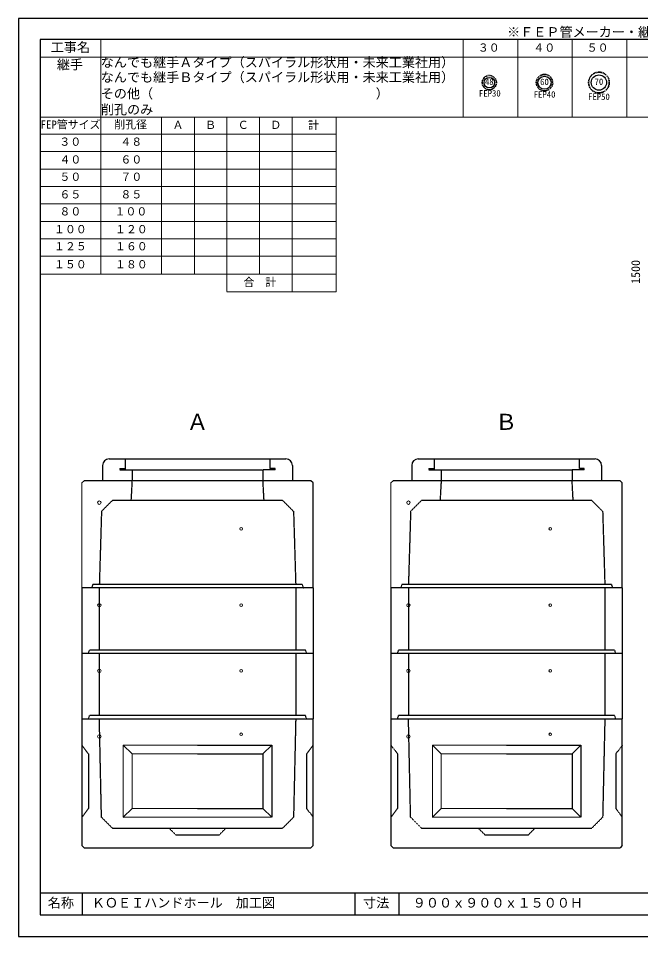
# Model space of a CAD drawing. Units: millimetres, scale not verified. Extents: x -297 to 298, y -210 to 210.
# Drawn here: x -297 to -11.8, y -210 to 210.5 of the extents above; entities that cross this region are included whole.
import ezdxf
from ezdxf.enums import TextEntityAlignment as Align

# ---------------------------------------------------------------- set-up
doc = ezdxf.new("R2010")
doc.units = ezdxf.units.MM
doc.linetypes.add('USER1', pattern=[12.95, 6.35, -3.175, 0.25, -3.175])
doc.linetypes.add('USER2', pattern=[4.7625, 3.175, -1.5875])
doc.layers.add('0-0', color=7, linetype='Continuous')
for name, color, linetype, lineweight in [('0-1_0', 9, 'Continuous', 25), ('0-2_dims', 7, 'Continuous', 18), ('0-3_pen1実線', 4, 'Continuous', 13), ('0-4_pen2実線', 3, 'Continuous', 13), ('0-5_pen3実線', 7, 'Continuous', 25), ('0-6_pen4実線', 7, 'Continuous', 25), ('0-7_pen2破線', 3, 'USER2', 25), ('0-8_鉄筋', 7, 'Continuous', 25), ('0-9_draw', 7, 'Continuous', 13)]:
    doc.layers.add(name, color=color, linetype=linetype, lineweight=lineweight)
doc.styles.add('ＭＳ ゴシック', font='')
doc.styles.get('ＭＳ ゴシック').set_extended_font_data('MS Gothic')

# ---------------------------------------------------------------- blocks, each defined once
blk = doc.blocks.new('部分図 1')
at = {"layer": '0-1_0'}
blk.add_lwpolyline([(0, 0), (11898, 0), (11898, 8410), (0, 8410)], close=True, dxfattribs=at)
at = {"layer": '0-2_dims'}
for p, q in [((755, 6066.2), (755, 8214.9)), ((4076.1, 7506.2), (4076.1, 8214.9)), ((4076.1, 7506.2), (4076.1, 8214.9)), ((4578.1, 7506.2), (4578.1, 8214.9)), ((5077.1, 7506.2), (5077.1, 8214.9)), ((5577.1, 7506.2), (5577.1, 8214.9)), ((200, 8055.2), (4076.1, 8055.2)), ((4076.1, 8055), (8075.1, 8055)), ((200, 7506.2), (4076.1, 7506.2)), ((1313, 6066.2), (1313, 7506.6)), ((1313, 6066.2), (1313, 7506.2)), ((1613, 6066.2), (1613, 7506.2)), ((1912, 5907.4), (1912, 7506.2)), ((2211, 6066.2), (2211, 7506.2)), ((2511, 5905.4), (2511, 7506.2)), ((8075.1, 7506.2), (4076.1, 7506.2)), ((200, 7348.4), (2913, 7348.4)), ((199.94, 7189.4), (2912.94, 7189.4)), ((199.94, 7027.6), (2912.94, 7027.6)), ((199.94, 6869.8), (2912.94, 6869.8)), ((199.94, 6710.8), (2912.94, 6710.8)), ((199.94, 6549.8), (2912.94, 6549.8)), ((199.94, 6389.8), (2912.94, 6389.8)), ((199.94, 6231), (2912.94, 6231)), ((2913, 6066.2), (2913, 5905.5)), ((1912, 5905.5), (2913, 5905.5))]:
    blk.add_line(p, q, dxfattribs=at)
blk.add_lwpolyline([(200, 6066.2), (2913, 6066.2), (2913, 7506.2), (200, 7506.2)], close=True, dxfattribs=at)
at = {"layer": '0-3_pen1実線'}
for p, q in [((2242.1, 4268.64), (2248.06, 4274.6)), ((5075.1, 4268.64), (5081.06, 4274.6))]:
    blk.add_line(p, q, dxfattribs=at)
at = {"layer": '0-4_pen2実線'}
for p, q in [((2354.1, 4286.6), (2354.1, 4274.6)), ((5187.1, 4286.6), (5187.1, 4274.6))]:
    blk.add_line(p, q, dxfattribs=at)
for centre, radius in [((741.97, 3975), 16), ((3574.97, 3975), 16), ((2041.97, 3735), 12), ((4874.97, 3735), 12), ((741.97, 3035.02), 16), ((2041.97, 3035.02), 12), ((3574.97, 3035.02), 16), ((4874.97, 3035.02), 12), ((741.97, 2434.02), 16), ((2041.97, 2434.02), 12), ((3574.97, 2434.02), 16), ((4874.97, 2434.02), 12), ((2042, 1853.3), 12), ((4875, 1853.3), 12), ((742, 1833.3), 16), ((3575, 1833.3), 16)]:
    blk.add_circle(centre, radius, dxfattribs=at)
at = {"layer": '0-5_pen3実線'}
for p, q in [((832.1, 4374.6), (2452.1, 4374.6)), ((3665.1, 4374.6), (5285.1, 4374.6)), ((772.1, 4314.6), (772.1, 4174.6)), ((2512.1, 4314.6), (2512.1, 4174.6)), ((3605.1, 4314.6), (3605.1, 4174.6)), ((5345.1, 4314.6), (5345.1, 4174.6)), ((2681.97, 4175), (601.97, 4175)), ((2701.97, 4155), (2681.97, 4175)), ((2701.97, 3195), (2701.97, 4155)), ((5514.97, 4175), (3434.97, 4175)), ((5534.97, 4155), (5514.97, 4175)), ((5534.97, 3195), (5534.97, 4155)), ((581.97, 3195.02), (581.97, 2595.02)), ((2701.97, 3195), (581.97, 3195)), ((2701.97, 3195.02), (2701.97, 2595.02)), ((3414.97, 3195.02), (3414.97, 2595.02)), ((5534.97, 3195), (3414.97, 3195)), ((5534.97, 3195.02), (5534.97, 2595.02)), ((581.97, 2595.02), (2701.97, 2595.02)), ((581.97, 2594.02), (581.97, 1994.02)), ((2701.97, 2594.02), (2701.97, 1994.02)), ((3414.97, 2595.02), (5534.97, 2595.02)), ((3414.97, 2594.02), (3414.97, 1994.02)), ((5534.97, 2594.02), (5534.97, 1994.02)), ((581.97, 1994.02), (2701.97, 1994.02)), ((2702, 833.3), (2702, 1993.3)), ((3414.97, 1994.02), (5534.97, 1994.02)), ((5535, 833.3), (5535, 1993.3)), ((2322, 1753.3), (2242, 1673.3)), ((5155, 1753.3), (5075, 1673.3)), ((962, 1093.3), (2317.45, 1097.85)), ((1642, 1173.3), (2242, 1173.3)), ((2242, 1173.3), (2322, 1093.3)), ((3795, 1093.3), (5150.45, 1097.85)), ((4475, 1173.3), (5075, 1173.3)), ((5075, 1173.3), (5155, 1093.3)), ((602, 813.3), (2682, 813.3)), ((2702, 833.3), (2682, 813.3)), ((3435, 813.3), (5515, 813.3)), ((5535, 833.3), (5515, 813.3)), ((586, 400), (586, 200)), ((3488, 400), (3488, 200))]:
    blk.add_line(p, q, dxfattribs=at)
for points in [[(582, 1993.3), (582, 833.3), (602, 813.3)], [(3415, 1993.3), (3415, 833.3), (3435, 813.3)], [(1642, 1753.3), (2322, 1753.3), (2322, 1093.3)], [(4475, 1753.3), (5155, 1753.3), (5155, 1093.3)], [(1642, 1673.3), (2242, 1673.3), (2242, 1173.3)], [(4475, 1673.3), (5075, 1673.3), (5075, 1173.3)]]:
    blk.add_lwpolyline(points, dxfattribs=at)
for centre, start, end in [((832.1, 4314.6), 90, 180), ((2452.1, 4314.6), 0, 90), ((3665.1, 4314.6), 90, 180), ((5285.1, 4314.6), 0, 90)]:
    blk.add_arc(centre, 60, start, end, dxfattribs=at)
at = {"layer": '0-6_pen4実線'}
for p, q in [((200, 400), (11709, 400)), ((3085.3, 400), (3085.3, 200))]:
    blk.add_line(p, q, dxfattribs=at)
blk.add_lwpolyline([(200, 200), (11709, 200), (11709, 8215), (200, 8215)], close=True, dxfattribs=at)
at = {"layer": '0-7_pen2破線'}
for p, q in [((978.1, 4374.6), (978.1, 4274.6)), ((2306.1, 4374.6), (2306.1, 4286.6)), ((3811.1, 4374.6), (3811.1, 4274.6)), ((5139.1, 4374.6), (5139.1, 4286.6)), ((930.1, 4286.6), (978.1, 4286.6)), ((930.1, 4286.6), (930.1, 4274.6)), ((930.1, 4274.6), (2242.1, 4274.6)), ((1042.1, 4274.6), (1042.1, 4174.6)), ((2354.1, 4274.6), (2242.1, 4274.6)), ((2242.1, 4274.6), (2242.1, 4174.6)), ((2354.1, 4286.6), (2306.1, 4286.6)), ((3763.1, 4286.6), (3811.1, 4286.6)), ((3763.1, 4286.6), (3763.1, 4274.6)), ((3763.1, 4274.6), (5075.1, 4274.6)), ((3875.1, 4274.6), (3875.1, 4174.6)), ((5187.1, 4274.6), (5075.1, 4274.6)), ((5075.1, 4274.6), (5075.1, 4174.6)), ((5187.1, 4286.6), (5139.1, 4286.6)), ((1041.97, 4175), (1031.97, 3995)), ((2251.97, 3995), (2241.97, 4175)), ((3874.97, 4175), (3864.97, 3995)), ((5084.97, 3995), (5074.97, 4175)), ((761.97, 3895), (861.97, 3995)), ((1641.97, 3995), (861.97, 3995)), ((2421.97, 3995), (1641.97, 3995)), ((2421.97, 3995), (2521.97, 3895)), ((3594.97, 3895), (3694.97, 3995)), ((4474.97, 3995), (3694.97, 3995)), ((5254.97, 3995), (4474.97, 3995)), ((5254.97, 3995), (5354.97, 3895)), ((761.97, 3895), (741.97, 3225)), ((2521.97, 3895), (2541.97, 3225)), ((3594.97, 3895), (3574.97, 3225)), ((5354.97, 3895), (5374.97, 3225)), ((681.97, 3225), (671.97, 3195)), ((1641.97, 3225), (681.97, 3225)), ((2601.97, 3225), (1641.97, 3225)), ((2601.97, 3225), (2611.97, 3195)), ((3514.97, 3225), (3504.97, 3195)), ((4474.97, 3225), (3514.97, 3225)), ((5434.97, 3225), (4474.97, 3225)), ((5434.97, 3225), (5444.97, 3195)), ((741.97, 3195.02), (741.97, 2625.02)), ((2541.97, 3195.02), (2541.97, 2625.02)), ((3574.97, 3195.02), (3574.97, 2625.02)), ((5374.97, 3195.02), (5374.97, 2625.02)), ((641.97, 2595.02), (651.97, 2625.02)), ((1641.97, 2625.02), (651.97, 2625.02)), ((2631.97, 2625.02), (1641.97, 2625.02)), ((2641.97, 2595.02), (2631.97, 2625.02)), ((3474.97, 2595.02), (3484.97, 2625.02)), ((4474.97, 2625.02), (3484.97, 2625.02)), ((5464.97, 2625.02), (4474.97, 2625.02)), ((5474.97, 2595.02), (5464.97, 2625.02)), ((741.97, 2594.02), (741.97, 2024.02)), ((2541.97, 2594.02), (2541.97, 2024.02)), ((3574.97, 2594.02), (3574.97, 2024.02)), ((5374.97, 2594.02), (5374.97, 2024.02)), ((641.97, 1994.02), (651.97, 2024.02)), ((1641.97, 2024.02), (651.97, 2024.02)), ((2631.97, 2024.02), (1641.97, 2024.02)), ((2641.97, 1994.02), (2631.97, 2024.02)), ((3474.97, 1994.02), (3484.97, 2024.02)), ((4474.97, 2024.02), (3484.97, 2024.02)), ((5464.97, 2024.02), (4474.97, 2024.02)), ((5474.97, 1994.02), (5464.97, 2024.02)), ((582, 1753.3), (642, 1673.3)), ((2702, 1753.3), (2642, 1673.3)), ((3415, 1753.3), (3475, 1673.3)), ((5535, 1753.3), (5475, 1673.3)), ((642, 1673.3), (642, 1173.3)), ((2642, 1673.3), (2642, 1173.3)), ((3475, 1673.3), (3475, 1173.3)), ((5475, 1673.3), (5475, 1173.3)), ((642, 1173.3), (582, 1093.3)), ((2642, 1173.3), (2702, 1093.3)), ((3475, 1173.3), (3415, 1093.3)), ((5475, 1173.3), (5535, 1093.3)), ((862, 993.3), (2422, 993.3)), ((1442, 933.3), (1382, 993.3)), ((3695, 993.3), (5255, 993.3)), ((4275, 933.3), (4215, 993.3))]:
    blk.add_line(p, q, dxfattribs=at)
for points in [[(862, 993.3), (762, 1093.3), (742.65, 1993.3)], [(2542, 1993.3), (2522, 1093.3), (2422, 993.3)], [(3695, 993.3), (3595, 1093.3), (3575.65, 1993.3)], [(5375, 1993.3), (5355, 1093.3), (5255, 993.3)], [(1442, 933.3), (1842, 933.3), (1902, 993.3)], [(4275, 933.3), (4675, 933.3), (4735, 993.3)]]:
    blk.add_lwpolyline(points, dxfattribs=at)
at = {"layer": '0-8_鉄筋', "color": 1, "linetype": 'USER1', "lineweight": 35}
for centre, radius in [((5321.2, 7822.4), 95), ((4316.2, 7821.4), 65), ((4822.2, 7821.3), 75)]:
    blk.add_circle(centre, radius, dxfattribs=at)
at = {"layer": '0-8_鉄筋', "color": 1}
for centre, radius in [((4316.2, 7821.4), 48), ((4822.2, 7820.4), 60), ((5321.2, 7822.4), 70)]:
    blk.add_circle(centre, radius, dxfattribs=at)
at = {"layer": '0-9_draw'}
for p, q in [((581.97, 4155), (601.97, 4175)), ((581.97, 4155), (581.97, 3195)), ((3414.97, 4155), (3434.97, 4175)), ((3414.97, 4155), (3414.97, 3195)), ((962, 1753.3), (962, 1093.3)), ((962, 1753.3), (1042, 1673.3)), ((962, 1753.3), (1642, 1753.3)), ((3795, 1753.3), (3795, 1093.3)), ((3795, 1753.3), (3875, 1673.3)), ((3795, 1753.3), (4475, 1753.3)), ((1042, 1673.3), (1042, 1173.3)), ((1042, 1673.3), (1642, 1673.3)), ((3875, 1673.3), (3875, 1173.3)), ((3875, 1673.3), (4475, 1673.3)), ((1042, 1173.3), (962, 1093.3)), ((1042, 1173.3), (1642, 1173.3)), ((3875, 1173.3), (3795, 1093.3)), ((3875, 1173.3), (4475, 1173.3))]:
    blk.add_line(p, q, dxfattribs=at)
at = {"layer": '0-2_dims', "style": 'ＭＳ ゴシック'}
for s, height, p in [('※ＦＥＰ管メーカー・継手メーカーに依り、削孔径は異なります。', 87.98, (4478.92, 8214.83)), ('工事名', 87.98, (297, 8074.9)), ('３０', 73.31, (4211.1, 8082.9)), ('４０', 73.31, (4720.1, 8082.9)), ('５０', 73.31, (5209.1, 8082.9)), ('継手', 87.98, (353, 7916.9)), ('なんでも継手Ａタイプ（スパイラル形状用・未来工業社用）\u3000\u3000', 87.98, (755, 7936.9)), ('なんでも継手Ｂタイプ（スパイラル形状用・未来工業社用）\u3000\u3000', 87.98, (755, 7800.9)), ('その他（\u3000\u3000\u3000\u3000\u3000\u3000\u3000\u3000\u3000\u3000\u3000\u3000\u3000\u3000\u3000\u3000\u3000）', 87.98, (755, 7650.9)), ('削孔のみ', 87.98, (756, 7504.9)), ('FEP管サイズ', 73.31, (203, 7379.3)), ('削孔径', 73.31, (879, 7379.3)), ('Ａ', 73.31, (1413, 7375.3)), ('Ｂ', 73.31, (1712, 7375.3)), ('Ｃ', 73.31, (2011, 7375.3)), ('Ｄ', 73.31, (2310, 7375.3)), ('計', 73.31, (2655, 7375.3)), ('３０', 73.31, (376, 7221.3)), ('４８', 73.31, (935, 7221.3)), ('４０', 73.31, (376.9, 7058.3)), ('６０', 73.31, (935.9, 7058.3)), ('５０', 73.31, (376.9, 6899.9)), ('７０', 73.31, (935.9, 6899.9)), ('６５', 73.31, (376.9, 6738.9)), ('８５', 73.31, (935.9, 6738.9)), ('８０', 73.31, (377, 6582.9)), ('１００', 73.31, (882, 6582.9)), ('１００', 73.31, (326.9, 6419.9)), ('１２０', 73.31, (885.9, 6419.9)), ('１２５', 73.31, (326.9, 6263.5)), ('１６０', 73.31, (885.9, 6263.5)), ('１５０', 73.31, (326.9, 6098.5)), ('１８０', 73.31, (885.9, 6098.5)), ('合\u3000計', 73.31, (2063, 5935.3))]:
    blk.add_text(s, height=height, dxfattribs=at).set_placement(p, align=Align.BOTTOM_LEFT)
blk.add_text('1500', height=80.65, rotation=90, dxfattribs=at).set_placement((5722, 5978), align=Align.BOTTOM_LEFT)
at = {"layer": '0-5_pen3実線', "style": 'ＭＳ ゴシック'}
for s, p in [('名称', (270, 240)), ('ＫＯＥＩハンドホール\u3000加工図', (673, 240)), ('寸法', (3159.2, 240)), ('９００ｘ９００ｘ１５００Ｈ', (3615, 240))]:
    blk.add_text(s, height=87.98, dxfattribs=at).set_placement(p, align=Align.BOTTOM_LEFT)
at = {"layer": '0-8_鉄筋', "style": 'ＭＳ ゴシック'}
for s, height, p in [('48', 58.65, (4276, 7782.3)), ('60', 58.65, (4782, 7781.3)), ('70', 58.65, (5281, 7783.3)), ('FEP30', 58.65, (4221.2, 7676.4)), ('FEP40', 58.65, (4723, 7666.2)), ('FEP50', 58.65, (5221.4, 7646)), ('Ａ', 146.6, (1541.87, 4597.4)), ('Ｂ', 146.6, (4370.87, 4597.4))]:
    blk.add_text(s, height=height, dxfattribs=at).set_placement(p, align=Align.BOTTOM_LEFT)

msp = doc.modelspace()

# ---------------------------------------------------------------- block references
at = {"layer": '0-0', "xscale": 0.05, "yscale": 0.05}
msp.add_blockref('部分図 1', (-297, -210), dxfattribs=at)

doc.saveas('drawing.dxf')
